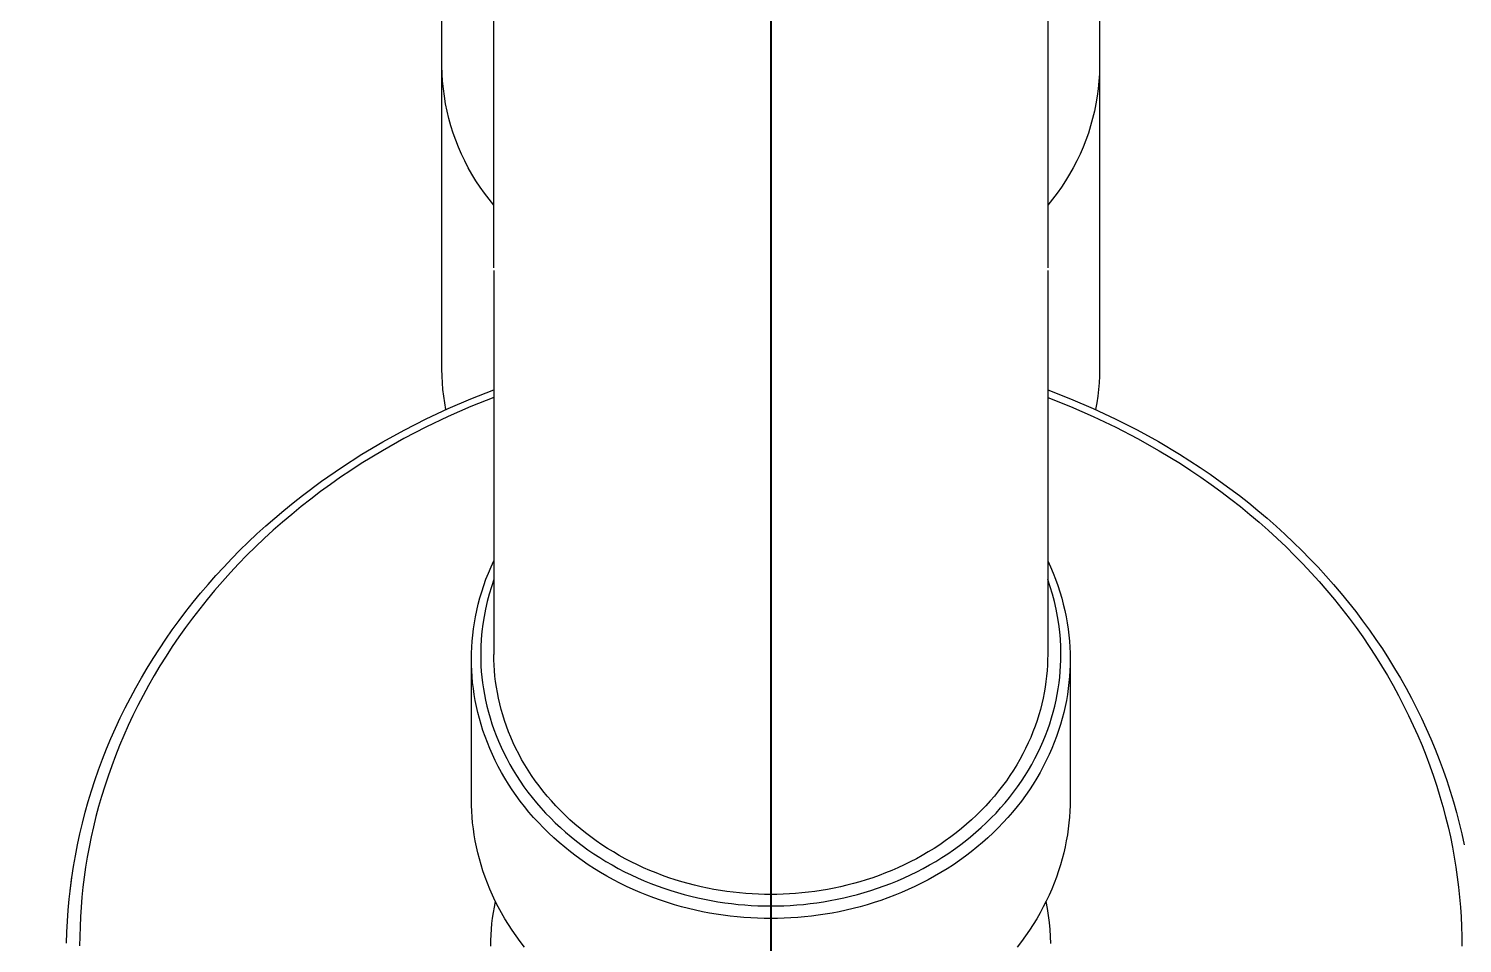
# Model space of a CAD drawing. Header units: metres. Extents: x 198 to 412, y -54 to 17.
# Drawn here: x 263.6689 to 263.7232, y -35.8764 to -35.8417 of the extents above; entities that cross this region are included whole.
import ezdxf

# ---------------------------------------------------------------- set-up
doc = ezdxf.new("R2010")
doc.units = ezdxf.units.M
doc.header["$LTSCALE"] = 10
doc.layers.add('02', color=2, linetype='Continuous')
doc.layers.add('TM-REVEST', color=252, linetype='Continuous')

# ---------------------------------------------------------------- blocks, each defined once
blk = doc.blocks.new('A$C4ADF6893')
for p, q in [((-0.012469, -0.138529), (-0.012469, -0.079336)), ((0.012469, -0.079336), (0.012469, -0.138529)), ((-0.0105, -0.14618), (-0.0105, -0.10504)), ((0.0105, -0.10504), (0.0105, -0.14618)), ((-0.012461, -0.138816), (-0.012469, -0.138529)), ((0.012469, -0.138529), (0.012461, -0.138816)), ((-0.012469, -0.15002), (-0.012469, -0.138637)), ((-0.012442, -0.139102), (-0.012461, -0.138816)), ((-0.012414, -0.139388), (-0.012442, -0.139102)), ((0.012442, -0.139102), (0.012414, -0.139388)), ((0.012461, -0.138816), (0.012442, -0.139102)), ((0.012469, -0.138637), (0.012469, -0.15002)), ((-0.012376, -0.139672), (-0.012414, -0.139388)), ((-0.012328, -0.139955), (-0.012376, -0.139672)), ((0.012376, -0.139672), (0.012328, -0.139955)), ((0.012414, -0.139388), (0.012376, -0.139672)), ((-0.012271, -0.140236), (-0.012328, -0.139955)), ((-0.012204, -0.140515), (-0.012271, -0.140236)), ((0.012271, -0.140236), (0.012204, -0.140515)), ((0.012328, -0.139955), (0.012271, -0.140236)), ((-0.012127, -0.140792), (-0.012204, -0.140515)), ((0.012204, -0.140515), (0.012127, -0.140792)), ((-0.012041, -0.141065), (-0.012127, -0.140792)), ((-0.011945, -0.141336), (-0.012041, -0.141065)), ((0.012041, -0.141065), (0.011945, -0.141336)), ((0.012127, -0.140792), (0.012041, -0.141065)), ((-0.01184, -0.141603), (-0.011945, -0.141336)), ((-0.011725, -0.141866), (-0.01184, -0.141603)), ((-0.011602, -0.142125), (-0.011725, -0.141866)), ((0.011725, -0.141866), (0.011602, -0.142125)), ((0.01184, -0.141603), (0.011725, -0.141866)), ((0.011945, -0.141336), (0.01184, -0.141603)), ((-0.01147, -0.14238), (-0.011602, -0.142125)), ((-0.011329, -0.14263), (-0.01147, -0.14238)), ((0.01147, -0.14238), (0.011329, -0.14263)), ((0.011602, -0.142125), (0.01147, -0.14238)), ((-0.01118, -0.142875), (-0.011329, -0.14263)), ((-0.011022, -0.143115), (-0.01118, -0.142875)), ((0.01118, -0.142875), (0.011022, -0.143115)), ((0.011329, -0.14263), (0.01118, -0.142875)), ((-0.010856, -0.143349), (-0.011022, -0.143115)), ((-0.010682, -0.143577), (-0.010856, -0.143349)), ((0.010856, -0.143349), (0.010682, -0.143577)), ((0.011022, -0.143115), (0.010856, -0.143349)), ((-0.0105, -0.143799), (-0.010682, -0.143577)), ((0.010682, -0.143577), (0.0105, -0.143799)), ((-0.0105, -0.14628), (-0.0105, -0.160833)), ((0.0105, -0.14628), (0.0105, -0.160833)), ((-0.012465, -0.150276), (-0.012469, -0.15002)), ((0.012469, -0.15002), (0.012465, -0.150276)), ((-0.012452, -0.150532), (-0.012465, -0.150276)), ((-0.01243, -0.150786), (-0.012452, -0.150532)), ((0.012452, -0.150532), (0.01243, -0.150786)), ((0.012465, -0.150276), (0.012452, -0.150532)), ((-0.012401, -0.151041), (-0.01243, -0.150786)), ((-0.012363, -0.151294), (-0.012401, -0.151041)), ((-0.011369, -0.151138), (-0.0105, -0.150799)), ((-0.0105, -0.151084), (-0.011369, -0.151429)), ((0.0105, -0.150799), (0.011365, -0.151137)), ((0.0105, -0.151084), (0.011369, -0.151429)), ((0.012401, -0.151041), (0.012363, -0.151294)), ((0.01243, -0.150786), (0.012401, -0.151041)), ((-0.013072, -0.1519), (-0.012227, -0.151505)), ((-0.012316, -0.151545), (-0.012363, -0.151294)), ((-0.011369, -0.151429), (-0.012229, -0.151805)), ((-0.012227, -0.151505), (-0.011369, -0.151138)), ((0.011365, -0.151137), (0.012219, -0.151502)), ((0.011369, -0.151429), (0.012229, -0.151805)), ((0.012219, -0.151502), (0.01306, -0.151894)), ((0.012363, -0.151294), (0.012316, -0.151545)), ((-0.013903, -0.152323), (-0.013072, -0.1519)), ((-0.012229, -0.151805), (-0.013077, -0.15221)), ((0.012229, -0.151805), (0.013077, -0.15221)), ((0.01306, -0.151894), (0.013888, -0.152315)), ((-0.01391, -0.152644), (-0.014728, -0.153106)), ((-0.01471, -0.152767), (-0.013903, -0.152323)), ((-0.013077, -0.15221), (-0.01391, -0.152644)), ((0.013077, -0.15221), (0.01391, -0.152644)), ((0.013888, -0.152315), (0.014701, -0.152762)), ((0.01391, -0.152644), (0.014728, -0.153106)), ((-0.016276, -0.153737), (-0.015501, -0.153239)), ((-0.015501, -0.153239), (-0.01471, -0.152767)), ((-0.014728, -0.153106), (-0.015131, -0.153348)), ((0.014701, -0.152762), (0.015498, -0.153237)), ((0.014728, -0.153106), (0.015131, -0.153348)), ((0.015498, -0.153237), (0.016279, -0.153739)), ((-0.017033, -0.154261), (-0.016276, -0.153737)), ((-0.015529, -0.153597), (-0.015922, -0.153852)), ((-0.015131, -0.153348), (-0.015529, -0.153597)), ((0.015131, -0.153348), (0.015529, -0.153597)), ((0.015529, -0.153597), (0.015922, -0.153852)), ((0.016279, -0.153739), (0.016662, -0.154)), ((-0.017758, -0.154802), (-0.017033, -0.154261)), ((-0.01631, -0.154114), (-0.016692, -0.154383)), ((-0.015922, -0.153852), (-0.01631, -0.154114)), ((0.015922, -0.153852), (0.01631, -0.154114)), ((0.01631, -0.154114), (0.016692, -0.154383)), ((0.016662, -0.154), (0.017041, -0.154267)), ((0.017041, -0.154267), (0.017766, -0.154808)), ((-0.018113, -0.155082), (-0.017758, -0.154802)), ((-0.017069, -0.154658), (-0.01744, -0.154939)), ((-0.016692, -0.154383), (-0.017069, -0.154658)), ((0.016692, -0.154383), (0.017069, -0.154658)), ((0.017069, -0.154658), (0.01744, -0.154939)), ((0.017766, -0.154808), (0.018121, -0.155088)), ((-0.018808, -0.15566), (-0.018463, -0.155368)), ((-0.018463, -0.155368), (-0.018113, -0.155082)), ((-0.017806, -0.155226), (-0.018165, -0.15552)), ((-0.01744, -0.154939), (-0.017806, -0.155226)), ((0.01744, -0.154939), (0.017806, -0.155226)), ((0.017806, -0.155226), (0.018165, -0.15552)), ((0.018121, -0.155088), (0.018471, -0.155374)), ((0.018471, -0.155374), (0.018816, -0.155666)), ((-0.019482, -0.156262), (-0.019148, -0.155958)), ((-0.019148, -0.155958), (-0.018808, -0.15566)), ((-0.018517, -0.155819), (-0.018863, -0.156124)), ((-0.018165, -0.15552), (-0.018517, -0.155819)), ((0.018165, -0.15552), (0.018517, -0.155819)), ((0.018517, -0.155819), (0.018863, -0.156124)), ((0.018816, -0.155666), (0.019156, -0.155965)), ((0.019156, -0.155965), (0.01949, -0.156269)), ((-0.019811, -0.156572), (-0.019482, -0.156262)), ((-0.019203, -0.156435), (-0.019535, -0.156751)), ((-0.018863, -0.156124), (-0.019203, -0.156435)), ((0.018863, -0.156124), (0.019203, -0.156435)), ((0.019203, -0.156435), (0.019535, -0.156751)), ((0.01949, -0.156269), (0.019819, -0.15658)), ((-0.020437, -0.157196), (-0.020127, -0.156881)), ((-0.01986, -0.157072), (-0.020178, -0.157398)), ((-0.020127, -0.156881), (-0.019811, -0.156572)), ((-0.019535, -0.156751), (-0.01986, -0.157072)), ((0.019535, -0.156751), (0.01986, -0.157072)), ((0.019819, -0.15658), (0.020134, -0.156889)), ((0.01986, -0.157072), (0.020178, -0.157398)), ((0.020134, -0.156889), (0.020444, -0.157203)), ((-0.021041, -0.157842), (-0.020742, -0.157517)), ((-0.020742, -0.157517), (-0.020437, -0.157196)), ((-0.020178, -0.157398), (-0.020489, -0.157729)), ((-0.010706, -0.157744), (-0.010607, -0.157509)), ((-0.010607, -0.157509), (-0.0105, -0.157275)), ((0.0105, -0.157275), (0.010607, -0.157509)), ((0.010607, -0.157509), (0.010706, -0.157744)), ((0.020178, -0.157398), (0.020489, -0.157729)), ((0.020444, -0.157203), (0.020749, -0.157524)), ((0.020749, -0.157524), (0.021047, -0.157849)), ((-0.02162, -0.15851), (-0.021333, -0.158174)), ((-0.021333, -0.158174), (-0.021041, -0.157842)), ((-0.020792, -0.158065), (-0.021087, -0.158405)), ((-0.020489, -0.157729), (-0.020792, -0.158065)), ((-0.010883, -0.158216), (-0.010798, -0.15798)), ((-0.010798, -0.15798), (-0.010706, -0.157744)), ((-0.0105, -0.157993), (-0.010594, -0.158267)), ((0.010594, -0.158267), (0.0105, -0.157993)), ((0.010706, -0.157744), (0.010798, -0.15798)), ((0.010798, -0.15798), (0.010883, -0.158216)), ((0.020489, -0.157729), (0.020792, -0.158065)), ((0.020792, -0.158065), (0.021087, -0.158405)), ((0.021047, -0.157849), (0.021339, -0.158181)), ((0.021339, -0.158181), (0.021625, -0.158517)), ((-0.0219, -0.158852), (-0.02162, -0.15851)), ((-0.021087, -0.158405), (-0.021375, -0.158749)), ((-0.011092, -0.158926), (-0.01103, -0.158689)), ((-0.01103, -0.158689), (-0.01096, -0.158453)), ((-0.01096, -0.158453), (-0.010883, -0.158216)), ((-0.010678, -0.158544), (-0.010753, -0.158824)), ((-0.010594, -0.158267), (-0.010678, -0.158544)), ((0.010678, -0.158544), (0.010594, -0.158267)), ((0.010753, -0.158824), (0.010678, -0.158544)), ((0.010883, -0.158216), (0.01096, -0.158453)), ((0.01096, -0.158453), (0.01103, -0.158689)), ((0.01103, -0.158689), (0.011092, -0.158926)), ((0.021087, -0.158405), (0.021375, -0.158749)), ((0.021625, -0.158517), (0.021905, -0.158859)), ((-0.022435, -0.159545), (-0.022173, -0.159199)), ((-0.022173, -0.159199), (-0.0219, -0.158852)), ((-0.021654, -0.159097), (-0.021926, -0.15945)), ((-0.021375, -0.158749), (-0.021654, -0.159097)), ((-0.011197, -0.159397), (-0.011148, -0.159161)), ((-0.011148, -0.159161), (-0.011092, -0.158926)), ((-0.010818, -0.159107), (-0.010873, -0.159391)), ((-0.010753, -0.158824), (-0.010818, -0.159107)), ((0.010818, -0.159107), (0.010753, -0.158824)), ((0.010873, -0.159391), (0.010818, -0.159107)), ((0.011092, -0.158926), (0.011148, -0.159161)), ((0.011148, -0.159161), (0.011197, -0.159397)), ((0.021375, -0.158749), (0.021654, -0.159097)), ((0.021654, -0.159097), (0.021926, -0.15945)), ((0.021905, -0.158859), (0.022178, -0.159206)), ((0.022178, -0.159206), (0.022441, -0.159552)), ((-0.022691, -0.159896), (-0.022435, -0.159545)), ((-0.02219, -0.159806), (-0.022445, -0.160165)), ((-0.021926, -0.15945), (-0.02219, -0.159806)), ((-0.011273, -0.159864), (-0.011238, -0.159631)), ((-0.011238, -0.159631), (-0.011197, -0.159397)), ((-0.010919, -0.159677), (-0.010954, -0.159965)), ((-0.010873, -0.159391), (-0.010919, -0.159677)), ((0.010919, -0.159677), (0.010873, -0.159391)), ((0.010954, -0.159965), (0.010919, -0.159677)), ((0.011197, -0.159397), (0.011238, -0.159631)), ((0.011238, -0.159631), (0.011273, -0.159864)), ((0.021926, -0.15945), (0.02219, -0.159806)), ((0.02219, -0.159806), (0.022445, -0.160165)), ((0.022441, -0.159552), (0.022697, -0.159904)), ((-0.023182, -0.160611), (-0.02294, -0.160251)), ((-0.02294, -0.160251), (-0.022691, -0.159896)), ((-0.022445, -0.160165), (-0.022692, -0.160527)), ((-0.011338, -0.160556), (-0.011323, -0.160327)), ((-0.011323, -0.160327), (-0.011301, -0.160096)), ((-0.011301, -0.160096), (-0.011273, -0.159864)), ((-0.010979, -0.160254), (-0.010995, -0.160543)), ((-0.010954, -0.159965), (-0.010979, -0.160254)), ((0.010979, -0.160254), (0.010954, -0.159965)), ((0.010995, -0.160543), (0.010979, -0.160254)), ((0.011273, -0.159864), (0.011301, -0.160096)), ((0.011301, -0.160096), (0.011323, -0.160327)), ((0.011323, -0.160327), (0.011338, -0.160556)), ((0.022445, -0.160165), (0.022692, -0.160527)), ((0.022697, -0.159904), (0.022946, -0.16026)), ((0.022946, -0.16026), (0.023188, -0.160621)), ((-0.023417, -0.160976), (-0.023182, -0.160611)), ((-0.02293, -0.160893), (-0.02316, -0.161261)), ((-0.022692, -0.160527), (-0.02293, -0.160893)), ((-0.01135, -0.161008), (-0.011347, -0.160783)), ((-0.011347, -0.160783), (-0.011338, -0.160556)), ((-0.010995, -0.160543), (-0.011, -0.160833)), ((-0.011, -0.160833), (-0.010997, -0.161044)), ((-0.010497, -0.161035), (-0.0105, -0.160833)), ((0.0105, -0.160833), (0.010497, -0.161035)), ((0.011, -0.160833), (0.010995, -0.160543)), ((0.010997, -0.161044), (0.011, -0.160833)), ((0.011338, -0.160556), (0.011347, -0.160783)), ((0.011347, -0.160783), (0.01135, -0.161008)), ((0.022692, -0.160527), (0.02293, -0.160893)), ((0.02293, -0.160893), (0.02316, -0.161261)), ((0.023188, -0.160621), (0.023423, -0.160986)), ((-0.023865, -0.161718), (-0.023645, -0.161345)), ((-0.023645, -0.161345), (-0.023417, -0.160976)), ((-0.02316, -0.161261), (-0.023382, -0.161632)), ((-0.011347, -0.161226), (-0.01135, -0.161008)), ((-0.01135, -0.16633), (-0.01135, -0.161117)), ((-0.011339, -0.161446), (-0.011347, -0.161226)), ((-0.010997, -0.161044), (-0.010989, -0.161258)), ((-0.010989, -0.161258), (-0.010975, -0.161472)), ((-0.01049, -0.161238), (-0.010497, -0.161035)), ((-0.010476, -0.161443), (-0.01049, -0.161238)), ((-0.010458, -0.16165), (-0.010476, -0.161443)), ((0.010476, -0.161443), (0.010458, -0.16165)), ((0.01049, -0.161238), (0.010476, -0.161443)), ((0.010497, -0.161035), (0.01049, -0.161238)), ((0.010975, -0.161472), (0.010989, -0.161258)), ((0.010989, -0.161258), (0.010997, -0.161044)), ((0.011347, -0.161226), (0.011339, -0.161446)), ((0.01135, -0.161008), (0.011347, -0.161226)), ((0.01135, -0.161117), (0.01135, -0.16633)), ((0.02316, -0.161261), (0.023382, -0.161632)), ((0.023423, -0.160986), (0.023651, -0.161356)), ((0.023651, -0.161356), (0.023872, -0.161731)), ((-0.024079, -0.162096), (-0.023865, -0.161718)), ((-0.023382, -0.161632), (-0.023595, -0.162005)), ((-0.011324, -0.161668), (-0.011339, -0.161446)), ((-0.011304, -0.161891), (-0.011324, -0.161668)), ((-0.011278, -0.162116), (-0.011304, -0.161891)), ((-0.010975, -0.161472), (-0.010956, -0.161689)), ((-0.010956, -0.161689), (-0.01093, -0.161907)), ((-0.01093, -0.161907), (-0.010898, -0.162126)), ((-0.010433, -0.161858), (-0.010458, -0.16165)), ((-0.010403, -0.162067), (-0.010433, -0.161858)), ((0.010433, -0.161858), (0.010403, -0.162067)), ((0.010458, -0.16165), (0.010433, -0.161858)), ((0.010898, -0.162126), (0.01093, -0.161907)), ((0.01093, -0.161907), (0.010956, -0.161689)), ((0.010956, -0.161689), (0.010975, -0.161472)), ((0.011304, -0.161891), (0.011278, -0.162116)), ((0.011324, -0.161668), (0.011304, -0.161891)), ((0.011339, -0.161446), (0.011324, -0.161668)), ((0.023382, -0.161632), (0.023595, -0.162005)), ((0.023872, -0.161731), (0.024086, -0.162109)), ((-0.024477, -0.162851), (-0.024281, -0.162472)), ((-0.024281, -0.162472), (-0.024079, -0.162096)), ((-0.0238, -0.162381), (-0.023996, -0.162758)), ((-0.023595, -0.162005), (-0.0238, -0.162381)), ((-0.011245, -0.162342), (-0.011278, -0.162116)), ((-0.011206, -0.162569), (-0.011245, -0.162342)), ((-0.010898, -0.162126), (-0.01086, -0.162346)), ((-0.01086, -0.162346), (-0.010816, -0.162566)), ((-0.010367, -0.162277), (-0.010403, -0.162067)), ((-0.010325, -0.162488), (-0.010367, -0.162277)), ((-0.010277, -0.162699), (-0.010325, -0.162488)), ((0.010325, -0.162488), (0.010277, -0.162699)), ((0.010367, -0.162277), (0.010325, -0.162488)), ((0.010403, -0.162067), (0.010367, -0.162277)), ((0.010816, -0.162566), (0.01086, -0.162346)), ((0.01086, -0.162346), (0.010898, -0.162126)), ((0.011245, -0.162342), (0.011206, -0.162569)), ((0.011278, -0.162116), (0.011245, -0.162342)), ((0.023595, -0.162005), (0.0238, -0.162381)), ((0.0238, -0.162381), (0.023996, -0.162758)), ((0.024086, -0.162109), (0.024288, -0.162484)), ((0.024288, -0.162484), (0.024483, -0.162863)), ((-0.024664, -0.163235), (-0.024477, -0.162851)), ((-0.023996, -0.162758), (-0.024183, -0.163137)), ((-0.011161, -0.162797), (-0.011206, -0.162569)), ((-0.011108, -0.163025), (-0.011161, -0.162797)), ((-0.01105, -0.163254), (-0.011108, -0.163025)), ((-0.010816, -0.162566), (-0.010766, -0.162788)), ((-0.010766, -0.162788), (-0.010709, -0.16301)), ((-0.010709, -0.16301), (-0.010645, -0.163232)), ((-0.010222, -0.162911), (-0.010277, -0.162699)), ((-0.010162, -0.163123), (-0.010222, -0.162911)), ((0.010222, -0.162911), (0.010162, -0.163123)), ((0.010277, -0.162699), (0.010222, -0.162911)), ((0.010645, -0.163232), (0.010709, -0.16301)), ((0.010709, -0.16301), (0.010766, -0.162788)), ((0.010766, -0.162788), (0.010816, -0.162566)), ((0.011108, -0.163025), (0.01105, -0.163254)), ((0.011161, -0.162797), (0.011108, -0.163025)), ((0.011206, -0.162569), (0.011161, -0.162797)), ((0.023996, -0.162758), (0.024183, -0.163137)), ((0.024483, -0.162863), (0.02467, -0.163246)), ((-0.024845, -0.163622), (-0.024664, -0.163235)), ((-0.024362, -0.163518), (-0.024532, -0.1639)), ((-0.024183, -0.163137), (-0.024362, -0.163518)), ((-0.010984, -0.163483), (-0.01105, -0.163254)), ((-0.010912, -0.163713), (-0.010984, -0.163483)), ((-0.010645, -0.163232), (-0.010575, -0.163454)), ((-0.010575, -0.163454), (-0.010499, -0.163677)), ((-0.010095, -0.163335), (-0.010162, -0.163123)), ((-0.010021, -0.163547), (-0.010095, -0.163335)), ((-0.009942, -0.163759), (-0.010021, -0.163547)), ((0.010021, -0.163547), (0.009942, -0.163759)), ((0.010095, -0.163335), (0.010021, -0.163547)), ((0.010162, -0.163123), (0.010095, -0.163335)), ((0.010499, -0.163677), (0.010575, -0.163454)), ((0.010575, -0.163454), (0.010645, -0.163232)), ((0.010984, -0.163483), (0.010912, -0.163713)), ((0.01105, -0.163254), (0.010984, -0.163483)), ((0.024183, -0.163137), (0.024362, -0.163518)), ((0.024362, -0.163518), (0.024532, -0.1639)), ((0.02467, -0.163246), (0.024849, -0.163632)), ((-0.025182, -0.164406), (-0.025017, -0.164012)), ((-0.025017, -0.164012), (-0.024845, -0.163622)), ((-0.024532, -0.1639), (-0.024693, -0.164283)), ((-0.010833, -0.163942), (-0.010912, -0.163713)), ((-0.010746, -0.164171), (-0.010833, -0.163942)), ((-0.010499, -0.163677), (-0.010415, -0.163898)), ((-0.010415, -0.163898), (-0.010325, -0.16412)), ((-0.010325, -0.16412), (-0.010228, -0.16434)), ((-0.009855, -0.16397), (-0.009942, -0.163759)), ((-0.009763, -0.16418), (-0.009855, -0.16397)), ((0.009855, -0.16397), (0.009763, -0.16418)), ((0.009942, -0.163759), (0.009855, -0.16397)), ((0.010228, -0.16434), (0.010325, -0.16412)), ((0.010325, -0.16412), (0.010415, -0.163898)), ((0.010415, -0.163898), (0.010499, -0.163677)), ((0.010833, -0.163942), (0.010746, -0.164171)), ((0.010912, -0.163713), (0.010833, -0.163942)), ((0.024532, -0.1639), (0.024693, -0.164283)), ((0.024849, -0.163632), (0.025021, -0.164022)), ((0.025021, -0.164022), (0.025186, -0.164415)), ((-0.025338, -0.164803), (-0.025182, -0.164406)), ((-0.024846, -0.164666), (-0.024991, -0.165051)), ((-0.024693, -0.164283), (-0.024846, -0.164666)), ((-0.010653, -0.164399), (-0.010746, -0.164171)), ((-0.010553, -0.164626), (-0.010653, -0.164399)), ((-0.010446, -0.164853), (-0.010553, -0.164626)), ((-0.010228, -0.16434), (-0.010124, -0.164559)), ((-0.010124, -0.164559), (-0.010013, -0.164777)), ((-0.009664, -0.16439), (-0.009763, -0.16418)), ((-0.009558, -0.164598), (-0.009664, -0.16439)), ((-0.009446, -0.164805), (-0.009558, -0.164598)), ((0.009558, -0.164598), (0.009446, -0.164805)), ((0.009664, -0.16439), (0.009558, -0.164598)), ((0.009763, -0.16418), (0.009664, -0.16439)), ((0.010013, -0.164777), (0.010124, -0.164559)), ((0.010124, -0.164559), (0.010228, -0.16434)), ((0.010553, -0.164626), (0.010446, -0.164853)), ((0.010653, -0.164399), (0.010553, -0.164626)), ((0.010746, -0.164171), (0.010653, -0.164399)), ((0.024693, -0.164283), (0.024846, -0.164666)), ((0.024846, -0.164666), (0.024991, -0.165051)), ((0.025186, -0.164415), (0.025342, -0.164812)), ((-0.025626, -0.165601), (-0.025487, -0.165203)), ((-0.025487, -0.165203), (-0.025338, -0.164803)), ((-0.024991, -0.165051), (-0.025127, -0.165436)), ((-0.010332, -0.165078), (-0.010446, -0.164853)), ((-0.01021, -0.165301), (-0.010332, -0.165078)), ((-0.010013, -0.164777), (-0.009895, -0.164994)), ((-0.009895, -0.164994), (-0.009771, -0.165209)), ((-0.009771, -0.165209), (-0.00964, -0.165422)), ((-0.009327, -0.16501), (-0.009446, -0.164805)), ((-0.009202, -0.165213), (-0.009327, -0.16501)), ((-0.00907, -0.165414), (-0.009202, -0.165213)), ((0.009202, -0.165213), (0.00907, -0.165414)), ((0.009327, -0.16501), (0.009202, -0.165213)), ((0.009446, -0.164805), (0.009327, -0.16501)), ((0.00964, -0.165422), (0.009771, -0.165209)), ((0.009771, -0.165209), (0.009895, -0.164994)), ((0.009895, -0.164994), (0.010013, -0.164777)), ((0.010332, -0.165078), (0.01021, -0.165301)), ((0.010446, -0.164853), (0.010332, -0.165078)), ((0.024991, -0.165051), (0.025127, -0.165436)), ((0.025342, -0.164812), (0.02549, -0.165211)), ((0.02549, -0.165211), (0.025628, -0.165608)), ((-0.025757, -0.166002), (-0.025626, -0.165601)), ((-0.025127, -0.165436), (-0.025254, -0.165821)), ((-0.010082, -0.165523), (-0.01021, -0.165301)), ((-0.009947, -0.165743), (-0.010082, -0.165523)), ((-0.009805, -0.16596), (-0.009947, -0.165743)), ((-0.00964, -0.165422), (-0.009502, -0.165632)), ((-0.009502, -0.165632), (-0.009358, -0.165841)), ((-0.008933, -0.165613), (-0.00907, -0.165414)), ((-0.008788, -0.165809), (-0.008933, -0.165613)), ((0.008933, -0.165613), (0.008788, -0.165809)), ((0.00907, -0.165414), (0.008933, -0.165613)), ((0.009358, -0.165841), (0.009502, -0.165632)), ((0.009502, -0.165632), (0.00964, -0.165422)), ((0.009947, -0.165743), (0.009805, -0.16596)), ((0.010082, -0.165523), (0.009947, -0.165743)), ((0.01021, -0.165301), (0.010082, -0.165523)), ((0.025127, -0.165436), (0.025254, -0.165821)), ((0.025628, -0.165608), (0.025759, -0.166008)), ((-0.025879, -0.166406), (-0.025757, -0.166002)), ((-0.025373, -0.166207), (-0.025484, -0.166592)), ((-0.025254, -0.165821), (-0.025373, -0.166207)), ((-0.011347, -0.166548), (-0.01135, -0.16633)), ((-0.009656, -0.166175), (-0.009805, -0.16596)), ((-0.0095, -0.166387), (-0.009656, -0.166175)), ((-0.009358, -0.165841), (-0.009207, -0.166046)), ((-0.009207, -0.166046), (-0.00905, -0.166249)), ((-0.00905, -0.166249), (-0.008886, -0.166449)), ((-0.008638, -0.166003), (-0.008788, -0.165809)), ((-0.008482, -0.166194), (-0.008638, -0.166003)), ((-0.00832, -0.166381), (-0.008482, -0.166194)), ((0.008482, -0.166194), (0.00832, -0.166381)), ((0.008638, -0.166003), (0.008482, -0.166194)), ((0.008788, -0.165809), (0.008638, -0.166003)), ((0.008886, -0.166449), (0.00905, -0.166249)), ((0.00905, -0.166249), (0.009207, -0.166046)), ((0.009207, -0.166046), (0.009358, -0.165841)), ((0.009656, -0.166175), (0.0095, -0.166387)), ((0.009805, -0.16596), (0.009656, -0.166175)), ((0.01135, -0.16633), (0.011347, -0.166548)), ((0.025254, -0.165821), (0.025373, -0.166207)), ((0.025373, -0.166207), (0.025484, -0.166592)), ((0.025759, -0.166008), (0.025881, -0.166411)), ((-0.0261, -0.16722), (-0.025994, -0.166812)), ((-0.025994, -0.166812), (-0.025879, -0.166406)), ((-0.025484, -0.166592), (-0.025586, -0.166977)), ((-0.011339, -0.166769), (-0.011347, -0.166548)), ((-0.011324, -0.16699), (-0.011339, -0.166769)), ((-0.009338, -0.166597), (-0.0095, -0.166387)), ((-0.009169, -0.166803), (-0.009338, -0.166597)), ((-0.008993, -0.167005), (-0.009169, -0.166803)), ((-0.008886, -0.166449), (-0.008716, -0.166645)), ((-0.008716, -0.166645), (-0.00854, -0.166838)), ((-0.00854, -0.166838), (-0.008358, -0.167027)), ((-0.008152, -0.166565), (-0.00832, -0.166381)), ((-0.007978, -0.166746), (-0.008152, -0.166565)), ((-0.007799, -0.166922), (-0.007978, -0.166746)), ((0.007978, -0.166746), (0.007799, -0.166922)), ((0.008152, -0.166565), (0.007978, -0.166746)), ((0.00832, -0.166381), (0.008152, -0.166565)), ((0.008358, -0.167027), (0.00854, -0.166838)), ((0.00854, -0.166838), (0.008716, -0.166645)), ((0.008716, -0.166645), (0.008886, -0.166449)), ((0.009169, -0.166803), (0.008993, -0.167005)), ((0.009338, -0.166597), (0.009169, -0.166803)), ((0.0095, -0.166387), (0.009338, -0.166597)), ((0.011339, -0.166769), (0.011324, -0.16699)), ((0.011347, -0.166548), (0.011339, -0.166769)), ((0.025484, -0.166592), (0.025586, -0.166977)), ((0.025881, -0.166411), (0.025995, -0.166815)), ((0.025995, -0.166815), (0.026101, -0.167223)), ((-0.026198, -0.16763), (-0.0261, -0.16722)), ((-0.02568, -0.167362), (-0.025766, -0.167746)), ((-0.025586, -0.166977), (-0.02568, -0.167362)), ((-0.011304, -0.167214), (-0.011324, -0.16699)), ((-0.011278, -0.167438), (-0.011304, -0.167214)), ((-0.008812, -0.167204), (-0.008993, -0.167005)), ((-0.008624, -0.167399), (-0.008812, -0.167204)), ((-0.00843, -0.16759), (-0.008624, -0.167399)), ((-0.008358, -0.167027), (-0.00817, -0.167212)), ((-0.00817, -0.167212), (-0.007977, -0.167393)), ((-0.007977, -0.167393), (-0.007778, -0.16757)), ((-0.007614, -0.167095), (-0.007799, -0.166922)), ((-0.007425, -0.167264), (-0.007614, -0.167095)), ((-0.00723, -0.167428), (-0.007425, -0.167264)), ((0.007425, -0.167264), (0.00723, -0.167428)), ((0.007614, -0.167095), (0.007425, -0.167264)), ((0.007799, -0.166922), (0.007614, -0.167095)), ((0.007778, -0.16757), (0.007977, -0.167393)), ((0.007977, -0.167393), (0.00817, -0.167212)), ((0.00817, -0.167212), (0.008358, -0.167027)), ((0.008624, -0.167399), (0.00843, -0.16759)), ((0.008812, -0.167204), (0.008624, -0.167399)), ((0.008993, -0.167005), (0.008812, -0.167204)), ((0.011304, -0.167214), (0.011278, -0.167438)), ((0.011324, -0.16699), (0.011304, -0.167214)), ((0.025586, -0.166977), (0.02568, -0.167362)), ((0.02568, -0.167362), (0.025766, -0.167746)), ((0.026101, -0.167223), (0.026198, -0.167632)), ((-0.026287, -0.168042), (-0.026198, -0.16763)), ((-0.025766, -0.167746), (-0.025844, -0.168129)), ((-0.011245, -0.167664), (-0.011278, -0.167438)), ((-0.011206, -0.167891), (-0.011245, -0.167664)), ((-0.011161, -0.168119), (-0.011206, -0.167891)), ((-0.008231, -0.167777), (-0.00843, -0.16759)), ((-0.008026, -0.167959), (-0.008231, -0.167777)), ((-0.007815, -0.168137), (-0.008026, -0.167959)), ((-0.007778, -0.16757), (-0.007574, -0.167742)), ((-0.007574, -0.167742), (-0.007365, -0.167909)), ((-0.007365, -0.167909), (-0.007152, -0.168072)), ((-0.007031, -0.167588), (-0.00723, -0.167428)), ((-0.006826, -0.167743), (-0.007031, -0.167588)), ((-0.006618, -0.167893), (-0.006826, -0.167743)), ((-0.006406, -0.168039), (-0.006618, -0.167893)), ((0.006618, -0.167893), (0.006406, -0.168039)), ((0.006826, -0.167743), (0.006618, -0.167893)), ((0.007031, -0.167588), (0.006826, -0.167743)), ((0.00723, -0.167428), (0.007031, -0.167588)), ((0.007152, -0.168072), (0.007365, -0.167909)), ((0.007365, -0.167909), (0.007574, -0.167742)), ((0.007574, -0.167742), (0.007778, -0.16757)), ((0.008026, -0.167959), (0.007815, -0.168137)), ((0.008231, -0.167777), (0.008026, -0.167959)), ((0.00843, -0.16759), (0.008231, -0.167777)), ((0.011206, -0.167891), (0.011161, -0.168119)), ((0.011245, -0.167664), (0.011206, -0.167891)), ((0.011278, -0.167438), (0.011245, -0.167664)), ((0.025766, -0.167746), (0.025844, -0.168129)), ((0.026198, -0.167632), (0.026287, -0.168043)), ((-0.026439, -0.168868), (-0.026368, -0.168456)), ((-0.026368, -0.168456), (-0.026287, -0.168042)), ((-0.025844, -0.168129), (-0.025914, -0.168511)), ((-0.011108, -0.168348), (-0.011161, -0.168119)), ((-0.01105, -0.168577), (-0.011108, -0.168348)), ((-0.0076, -0.16831), (-0.007815, -0.168137)), ((-0.007379, -0.168477), (-0.0076, -0.16831)), ((-0.007154, -0.16864), (-0.007379, -0.168477)), ((-0.007152, -0.168072), (-0.006933, -0.16823)), ((-0.006933, -0.16823), (-0.006711, -0.168382)), ((-0.006711, -0.168382), (-0.006484, -0.168529)), ((-0.006189, -0.168179), (-0.006406, -0.168039)), ((-0.005969, -0.168315), (-0.006189, -0.168179)), ((-0.005746, -0.168445), (-0.005969, -0.168315)), ((-0.005519, -0.16857), (-0.005746, -0.168445)), ((0.005746, -0.168445), (0.005519, -0.16857)), ((0.005969, -0.168315), (0.005746, -0.168445)), ((0.006189, -0.168179), (0.005969, -0.168315)), ((0.006406, -0.168039), (0.006189, -0.168179)), ((0.006484, -0.168529), (0.006711, -0.168382)), ((0.006711, -0.168382), (0.006933, -0.16823)), ((0.006933, -0.16823), (0.007152, -0.168072)), ((0.007379, -0.168477), (0.007154, -0.16864)), ((0.0076, -0.16831), (0.007379, -0.168477)), ((0.007815, -0.168137), (0.0076, -0.16831)), ((0.011108, -0.168348), (0.01105, -0.168577)), ((0.011161, -0.168119), (0.011108, -0.168348)), ((0.025844, -0.168129), (0.025914, -0.168511)), ((-0.026503, -0.169281), (-0.026439, -0.168868)), ((-0.025977, -0.168892), (-0.026031, -0.169271)), ((-0.025914, -0.168511), (-0.025977, -0.168892)), ((-0.010984, -0.168806), (-0.01105, -0.168577)), ((-0.010912, -0.169035), (-0.010984, -0.168806)), ((-0.010833, -0.169265), (-0.010912, -0.169035)), ((-0.006924, -0.168797), (-0.007154, -0.16864)), ((-0.00669, -0.168949), (-0.006924, -0.168797)), ((-0.006452, -0.169095), (-0.00669, -0.168949)), ((-0.006484, -0.168529), (-0.006253, -0.168671)), ((-0.006253, -0.168671), (-0.006019, -0.168807)), ((-0.006019, -0.168807), (-0.005782, -0.168938)), ((-0.005782, -0.168938), (-0.005541, -0.169063)), ((-0.005289, -0.168689), (-0.005519, -0.16857)), ((-0.005057, -0.168803), (-0.005289, -0.168689)), ((-0.004823, -0.168911), (-0.005057, -0.168803)), ((-0.004586, -0.169014), (-0.004823, -0.168911)), ((-0.004347, -0.169111), (-0.004586, -0.169014)), ((0.004586, -0.169014), (0.004347, -0.169111)), ((0.004823, -0.168911), (0.004586, -0.169014)), ((0.005057, -0.168803), (0.004823, -0.168911)), ((0.005289, -0.168689), (0.005057, -0.168803)), ((0.005519, -0.16857), (0.005289, -0.168689)), ((0.005541, -0.169063), (0.005782, -0.168938)), ((0.005782, -0.168938), (0.006019, -0.168807)), ((0.006019, -0.168807), (0.006253, -0.168671)), ((0.006253, -0.168671), (0.006484, -0.168529)), ((0.00669, -0.168949), (0.006452, -0.169095)), ((0.006924, -0.168797), (0.00669, -0.168949)), ((0.007154, -0.16864), (0.006924, -0.168797)), ((0.010912, -0.169035), (0.010833, -0.169265)), ((0.010984, -0.168806), (0.010912, -0.169035)), ((0.01105, -0.168577), (0.010984, -0.168806)), ((0.025914, -0.168511), (0.025977, -0.168892)), ((0.025977, -0.168892), (0.026031, -0.169271)), ((-0.026567, -0.169784), (-0.026498, -0.169254)), ((-0.026557, -0.169695), (-0.026503, -0.169281)), ((-0.026031, -0.169271), (-0.026078, -0.16965)), ((-0.010746, -0.169493), (-0.010833, -0.169265)), ((-0.010653, -0.169722), (-0.010746, -0.169493)), ((-0.006211, -0.169236), (-0.006452, -0.169095)), ((-0.005966, -0.169371), (-0.006211, -0.169236)), ((-0.005718, -0.1695), (-0.005966, -0.169371)), ((-0.005467, -0.169623), (-0.005718, -0.1695)), ((-0.005541, -0.169063), (-0.005298, -0.169183)), ((-0.005298, -0.169183), (-0.005052, -0.169296)), ((-0.005052, -0.169296), (-0.004804, -0.169404)), ((-0.004804, -0.169404), (-0.004554, -0.169506)), ((-0.004554, -0.169506), (-0.004302, -0.169602)), ((-0.004107, -0.169203), (-0.004347, -0.169111)), ((-0.003865, -0.169289), (-0.004107, -0.169203)), ((-0.003622, -0.169369), (-0.003865, -0.169289)), ((-0.003378, -0.169444), (-0.003622, -0.169369)), ((-0.003134, -0.169513), (-0.003378, -0.169444)), ((-0.002889, -0.169576), (-0.003134, -0.169513)), ((-0.002644, -0.169634), (-0.002889, -0.169576)), ((0.002889, -0.169576), (0.002644, -0.169634)), ((0.003134, -0.169513), (0.002889, -0.169576)), ((0.003378, -0.169444), (0.003134, -0.169513)), ((0.003622, -0.169369), (0.003378, -0.169444)), ((0.003865, -0.169289), (0.003622, -0.169369)), ((0.004107, -0.169203), (0.003865, -0.169289)), ((0.004347, -0.169111), (0.004107, -0.169203)), ((0.004302, -0.169602), (0.004554, -0.169506)), ((0.004554, -0.169506), (0.004804, -0.169404)), ((0.004804, -0.169404), (0.005052, -0.169296)), ((0.005052, -0.169296), (0.005298, -0.169183)), ((0.005298, -0.169183), (0.005541, -0.169063)), ((0.005718, -0.1695), (0.005467, -0.169623)), ((0.005966, -0.169371), (0.005718, -0.1695)), ((0.006211, -0.169236), (0.005966, -0.169371)), ((0.006452, -0.169095), (0.006211, -0.169236)), ((0.010746, -0.169493), (0.010653, -0.169722)), ((0.010833, -0.169265), (0.010746, -0.169493)), ((0.026031, -0.169271), (0.026078, -0.16965)), ((-0.026641, -0.170526), (-0.026603, -0.17011)), ((-0.026603, -0.17011), (-0.026557, -0.169695)), ((-0.026117, -0.170026), (-0.026149, -0.170401)), ((-0.026078, -0.16965), (-0.026117, -0.170026)), ((-0.010553, -0.169949), (-0.010653, -0.169722)), ((-0.010446, -0.170175), (-0.010553, -0.169949)), ((-0.005213, -0.16974), (-0.005467, -0.169623)), ((-0.004957, -0.169851), (-0.005213, -0.16974)), ((-0.004699, -0.169957), (-0.004957, -0.169851)), ((-0.004439, -0.170055), (-0.004699, -0.169957)), ((-0.004178, -0.170148), (-0.004439, -0.170055)), ((-0.004302, -0.169602), (-0.004049, -0.169692)), ((-0.004049, -0.169692), (-0.003795, -0.169776)), ((-0.003795, -0.169776), (-0.003539, -0.169854)), ((-0.003539, -0.169854), (-0.003283, -0.169926)), ((-0.003283, -0.169926), (-0.003027, -0.169993)), ((-0.003027, -0.169993), (-0.00277, -0.170053)), ((-0.00277, -0.170053), (-0.002514, -0.170108)), ((-0.002399, -0.169687), (-0.002644, -0.169634)), ((-0.002514, -0.170108), (-0.002257, -0.170158)), ((-0.002155, -0.169734), (-0.002399, -0.169687)), ((-0.001911, -0.169776), (-0.002155, -0.169734)), ((-0.001667, -0.169812), (-0.001911, -0.169776)), ((-0.001425, -0.169843), (-0.001667, -0.169812)), ((-0.001183, -0.169869), (-0.001425, -0.169843)), ((-0.000943, -0.169891), (-0.001183, -0.169869)), ((-0.000705, -0.169907), (-0.000943, -0.169891)), ((-0.000468, -0.169918), (-0.000705, -0.169907)), ((-0.000233, -0.169925), (-0.000468, -0.169918)), ((0, -0.169927), (-0.000233, -0.169925)), ((0.000233, -0.169925), (0, -0.169927)), ((0.000468, -0.169918), (0.000233, -0.169925)), ((0.000705, -0.169907), (0.000468, -0.169918)), ((0.000943, -0.169891), (0.000705, -0.169907)), ((0.001183, -0.169869), (0.000943, -0.169891)), ((0.001425, -0.169843), (0.001183, -0.169869)), ((0.001667, -0.169812), (0.001425, -0.169843)), ((0.001911, -0.169776), (0.001667, -0.169812)), ((0.002155, -0.169734), (0.001911, -0.169776)), ((0.002399, -0.169687), (0.002155, -0.169734)), ((0.002257, -0.170158), (0.002514, -0.170108)), ((0.002644, -0.169634), (0.002399, -0.169687)), ((0.002514, -0.170108), (0.00277, -0.170053)), ((0.00277, -0.170053), (0.003027, -0.169993)), ((0.003027, -0.169993), (0.003283, -0.169926)), ((0.003283, -0.169926), (0.003539, -0.169854)), ((0.003539, -0.169854), (0.003795, -0.169776)), ((0.003795, -0.169776), (0.004049, -0.169692)), ((0.004049, -0.169692), (0.004302, -0.169602)), ((0.004439, -0.170055), (0.004178, -0.170148)), ((0.004699, -0.169957), (0.004439, -0.170055)), ((0.004957, -0.169851), (0.004699, -0.169957)), ((0.005213, -0.16974), (0.004957, -0.169851)), ((0.005467, -0.169623), (0.005213, -0.16974)), ((0.010553, -0.169949), (0.010446, -0.170175)), ((0.010653, -0.169722), (0.010553, -0.169949)), ((0.026078, -0.16965), (0.026117, -0.170026)), ((0.026117, -0.170026), (0.026149, -0.170401)), ((-0.02667, -0.170942), (-0.026641, -0.170526)), ((-0.026149, -0.170401), (-0.026173, -0.170774)), ((-0.010547, -0.17082), (-0.010516, -0.17061)), ((-0.010516, -0.17061), (-0.010479, -0.170401)), ((-0.010479, -0.170401), (-0.010437, -0.170193)), ((-0.010332, -0.1704), (-0.010446, -0.170175)), ((-0.01021, -0.170624), (-0.010332, -0.1704)), ((-0.010082, -0.170846), (-0.01021, -0.170624)), ((-0.003915, -0.170235), (-0.004178, -0.170148)), ((-0.003652, -0.170316), (-0.003915, -0.170235)), ((-0.003388, -0.17039), (-0.003652, -0.170316)), ((-0.003123, -0.170459), (-0.003388, -0.17039)), ((-0.002858, -0.170522), (-0.003123, -0.170459)), ((-0.002594, -0.170579), (-0.002858, -0.170522)), ((-0.002329, -0.170629), (-0.002594, -0.170579)), ((-0.002065, -0.170674), (-0.002329, -0.170629)), ((-0.002257, -0.170158), (-0.002002, -0.170201)), ((-0.001802, -0.170714), (-0.002065, -0.170674)), ((-0.002002, -0.170201), (-0.001747, -0.17024)), ((-0.001747, -0.17024), (-0.001493, -0.170272)), ((-0.001493, -0.170272), (-0.00124, -0.1703)), ((-0.00124, -0.1703), (-0.000988, -0.170322)), ((-0.000988, -0.170322), (-0.000739, -0.170339)), ((-0.000739, -0.170339), (-0.00049, -0.170351)), ((-0.00049, -0.170351), (-0.000244, -0.170358)), ((-0.000244, -0.170358), (0, -0.170361)), ((0, -0.170361), (0.000244, -0.170358)), ((0.000244, -0.170358), (0.00049, -0.170351)), ((0.00049, -0.170351), (0.000739, -0.170339)), ((0.000739, -0.170339), (0.000988, -0.170322)), ((0.000988, -0.170322), (0.00124, -0.1703)), ((0.00124, -0.1703), (0.001493, -0.170272)), ((0.001493, -0.170272), (0.001747, -0.17024)), ((0.001747, -0.17024), (0.002002, -0.170201)), ((0.002065, -0.170674), (0.001802, -0.170714)), ((0.002002, -0.170201), (0.002257, -0.170158)), ((0.002329, -0.170629), (0.002065, -0.170674)), ((0.002594, -0.170579), (0.002329, -0.170629)), ((0.002858, -0.170522), (0.002594, -0.170579)), ((0.003123, -0.170459), (0.002858, -0.170522)), ((0.003388, -0.17039), (0.003123, -0.170459)), ((0.003652, -0.170316), (0.003388, -0.17039)), ((0.003915, -0.170235), (0.003652, -0.170316)), ((0.004178, -0.170148), (0.003915, -0.170235)), ((0.01021, -0.170624), (0.010082, -0.170846)), ((0.010332, -0.1704), (0.01021, -0.170624)), ((0.010446, -0.170175), (0.010332, -0.1704)), ((0.010489, -0.170456), (0.010437, -0.170193)), ((0.010532, -0.170721), (0.010489, -0.170456)), ((0.026149, -0.170401), (0.026173, -0.170774)), ((-0.02669, -0.171359), (-0.02667, -0.170942)), ((-0.026191, -0.171144), (-0.026201, -0.171513)), ((-0.026173, -0.170774), (-0.026191, -0.171144)), ((-0.010592, -0.171243), (-0.010572, -0.171031)), ((-0.010572, -0.171031), (-0.010547, -0.17082)), ((-0.009947, -0.171065), (-0.010082, -0.170846)), ((-0.009805, -0.171283), (-0.009947, -0.171065)), ((-0.00154, -0.170748), (-0.001802, -0.170714)), ((-0.001279, -0.170776), (-0.00154, -0.170748)), ((-0.00102, -0.170799), (-0.001279, -0.170776)), ((-0.000762, -0.170816), (-0.00102, -0.170799)), ((-0.000506, -0.170829), (-0.000762, -0.170816)), ((-0.000252, -0.170836), (-0.000506, -0.170829)), ((0, -0.170839), (-0.000252, -0.170836)), ((0.000252, -0.170836), (0, -0.170839)), ((0.000506, -0.170829), (0.000252, -0.170836)), ((0.000762, -0.170816), (0.000506, -0.170829)), ((0.00102, -0.170799), (0.000762, -0.170816)), ((0.001279, -0.170776), (0.00102, -0.170799)), ((0.00154, -0.170748), (0.001279, -0.170776)), ((0.001802, -0.170714), (0.00154, -0.170748)), ((0.009947, -0.171065), (0.009805, -0.171283)), ((0.010082, -0.170846), (0.009947, -0.171065)), ((0.010567, -0.170987), (0.010532, -0.170721)), ((0.010592, -0.171254), (0.010567, -0.170987)), ((0.026173, -0.170774), (0.026191, -0.171144)), ((0.026191, -0.171144), (0.026201, -0.171513)), ((-0.026701, -0.171777), (-0.02669, -0.171359)), ((-0.026201, -0.171513), (-0.026205, -0.171879)), ((-0.010617, -0.171879), (-0.010614, -0.171667)), ((-0.010614, -0.171667), (-0.010606, -0.171455)), ((-0.010606, -0.171455), (-0.010592, -0.171243)), ((-0.009656, -0.171498), (-0.009805, -0.171283)), ((-0.0095, -0.17171), (-0.009656, -0.171498)), ((-0.009338, -0.171919), (-0.0095, -0.17171)), ((0.0095, -0.17171), (0.009338, -0.171919)), ((0.009656, -0.171498), (0.0095, -0.17171)), ((0.009805, -0.171283), (0.009656, -0.171498)), ((0.010608, -0.171521), (0.010592, -0.171254)), ((0.010616, -0.171789), (0.010608, -0.171521)), ((0.026201, -0.171513), (0.026205, -0.171879))]:
    blk.add_line(p, q)

msp = doc.modelspace()

# ---------------------------------------------------------------- linework, layer by layer
at = {"layer": 'TM-REVEST'}
for points in [[(263.264112, -36.406421), (263.264112, -35.808746), (263.697007, -35.808746), (263.697007, -36.406421), (263.297007, -36.406421)], [(263.697, -36.406421), (263.697, -35.808746), (264.124819, -35.808746), (264.124819, -36.406421), (263.697, -36.406421)]]:
    msp.add_lwpolyline(points, dxfattribs=at)

# ---------------------------------------------------------------- block references
at = {"layer": '02', "rotation": 359.9994161379321}
msp.add_blockref('A$C4ADF6893', (263.697, -35.704625), dxfattribs=at)

doc.saveas('drawing.dxf')
